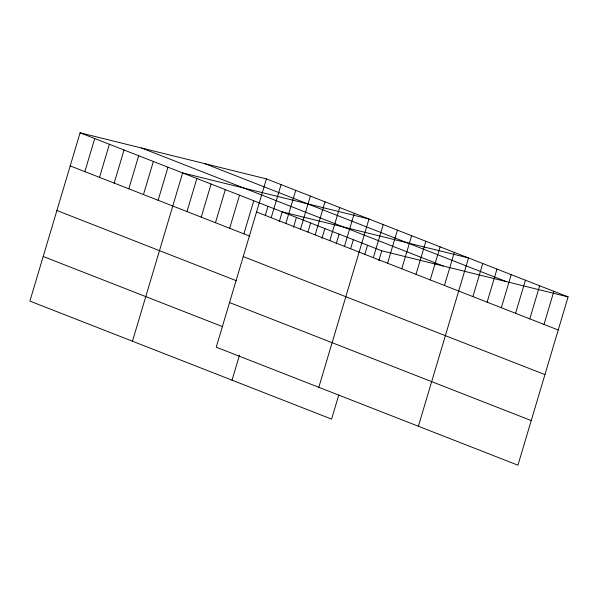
<?xml version="1.0" encoding="UTF-8"?>
<svg xmlns="http://www.w3.org/2000/svg" width="598" height="598" viewBox="0 0 598 598"><rect width="100%" height="100%" fill="white"/><g stroke="black" fill="none" stroke-linecap="round" stroke-linejoin="round"><path stroke-width="0.9" d="M266.409 178.892L216.237 347.184L517.928 465.192L568.1 296.9L266.409 178.892L80.072 132.808L29.9 301.1L331.591 419.108L338.774 395.016M84.864 171.626L94.723 138.542M99.515 177.359L109.374 144.268M114.166 183.093L124.033 150.001M128.824 188.819L138.684 155.734M143.475 194.552L153.342 161.467M158.126 200.285L167.993 167.201M132.472 341.226L182.644 172.927L368.981 219.01L318.816 387.31M187.002 211.58L196.869 178.496M201.227 217.141L211.094 184.057M215.452 222.71L225.311 189.618M229.669 228.272L239.536 195.18M243.894 233.833L253.761 200.749M265.318 215.25L267.979 206.31M271.2 217.709L281.06 184.625M232.031 380.164L239.484 355.182M279.273 221.709L282.204 211.871L468.54 257.955L418.368 426.247M285.851 223.443L295.718 190.351M293.491 227.27L296.429 217.433M300.502 229.176L310.369 196.084M307.985 231.942L310.646 223.002M315.161 234.902L325.02 201.818M321.941 238.4L324.871 228.563M329.812 240.635L339.679 207.551M336.166 243.962L339.096 234.124M344.463 246.369L354.33 213.284M350.652 248.633L353.321 239.686M364.877 254.195L367.538 245.255M373.339 257.663L383.206 224.579M378.833 260.653L381.763 250.816L80.072 132.808M387.564 263.225L397.431 230.14M401.789 268.786L411.648 235.702M416.014 274.355L425.873 241.263M430.231 279.916L440.098 246.832M444.456 285.478L454.316 252.393M472.898 296.608L482.765 263.516M487.123 302.169L496.99 269.085M501.348 307.731L511.208 274.646M515.566 313.292L525.433 280.208M529.791 318.861L539.658 285.769M544.016 324.422L553.875 291.338M381.763 250.816L568.1 296.9M204.92 163.68L506.611 281.688M141.562 148.012L443.253 266.02M256.542 211.976L558.233 329.984M70.205 165.893L249.755 236.128M243.244 256.594L544.935 374.602M56.907 210.511L236.449 280.746M229.542 302.566L531.233 420.573M43.198 256.482L222.748 326.71"/></g></svg>
